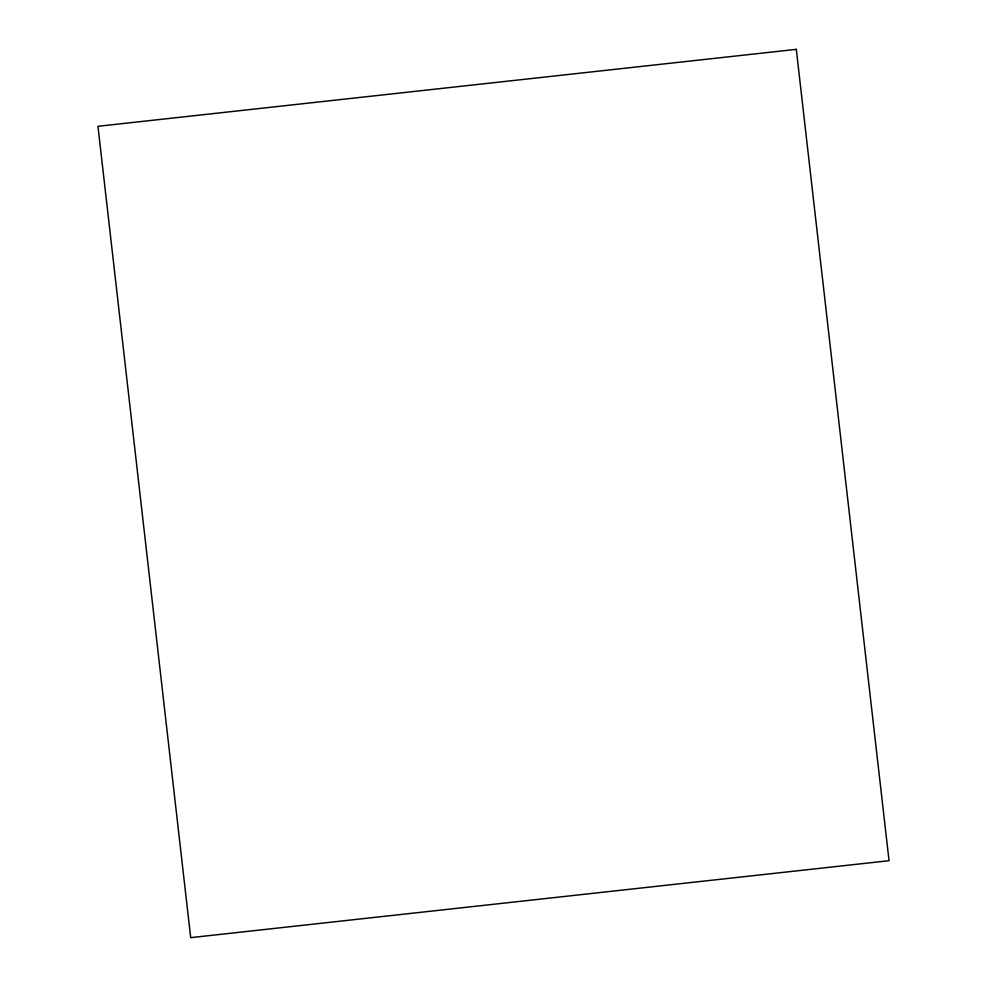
<?xml version="1.0" encoding="UTF-8"?>
<svg xmlns="http://www.w3.org/2000/svg" width="987" height="987" viewBox="0 0 987 987"><rect width="100%" height="100%" fill="white"/><g stroke="black" fill="none" stroke-linecap="round" stroke-linejoin="round"><path stroke-width="1.48" d="M796.299 49.35L97.96 126.299L190.701 937.65L889.04 860.701L796.299 49.35"/></g></svg>
